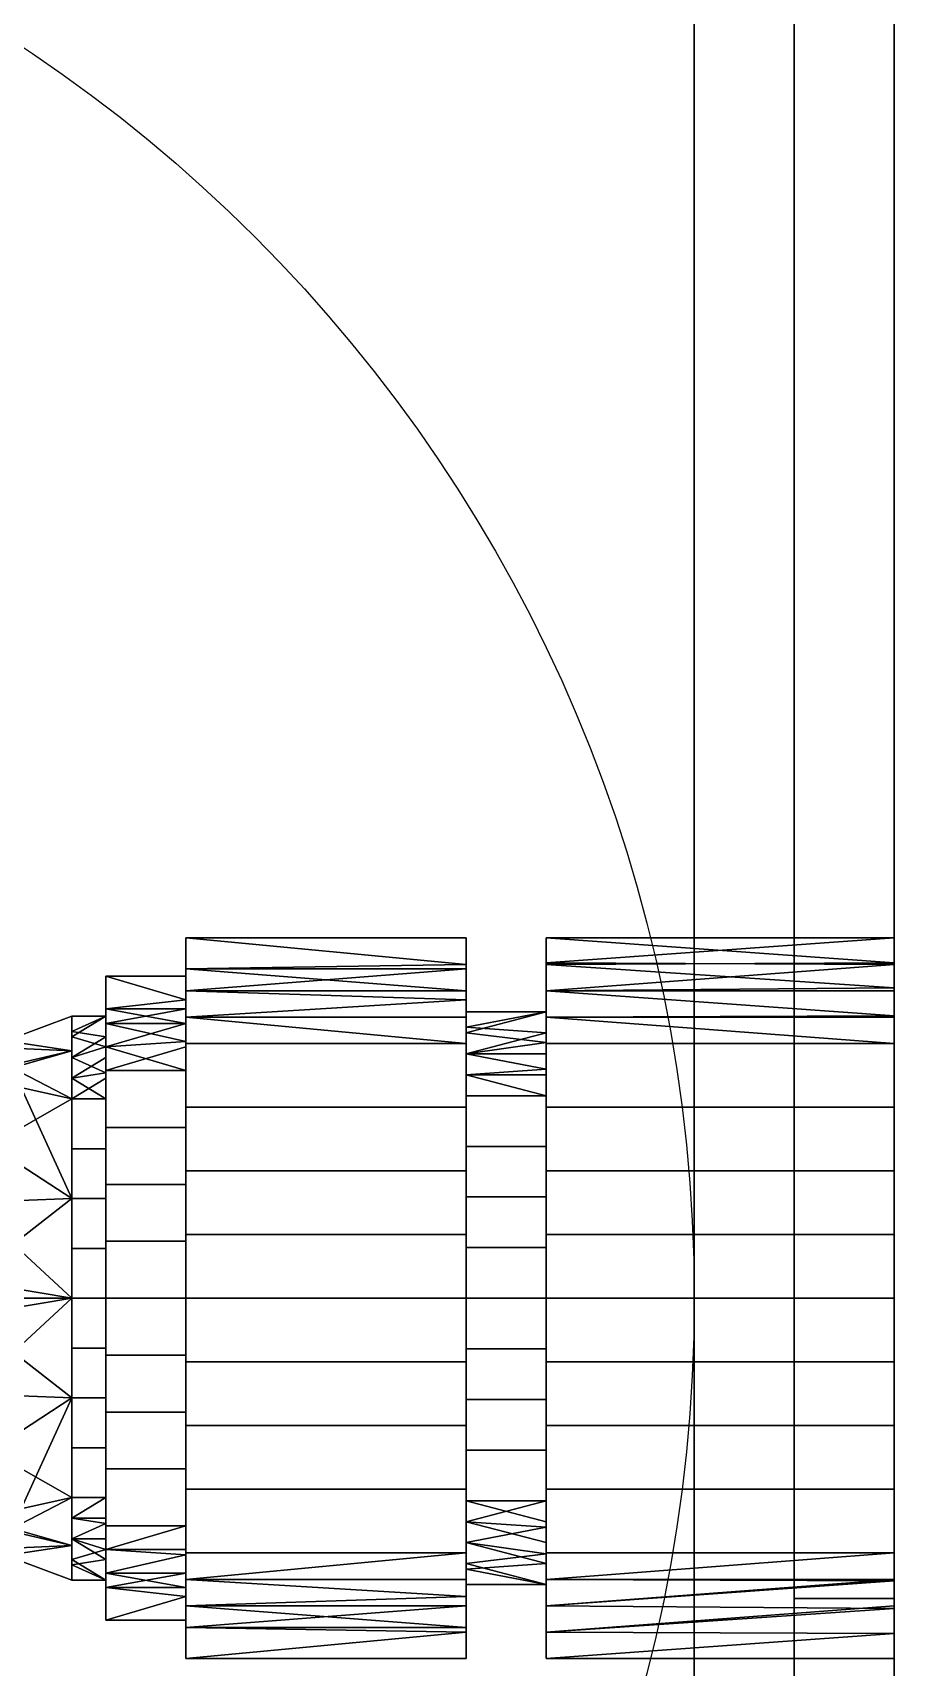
# Model space of a CAD drawing. Header units: millimetres. Extents: x -5 to 3200, y -1375 to 0.
# Drawn here: x 521.9 to 565.5, y -538.4 to -456.8 of the extents above; entities that cross this region are included whole.
import ezdxf

# ---------------------------------------------------------------- set-up
doc = ezdxf.new("R2010")
doc.units = ezdxf.units.MM
for name, color, linetype in [('IQ_200_3D', 1, 'Continuous'), ('IQ_204_2D', 7, 'Continuous'), ('IQ_204_3D', 7, 'Continuous')]:
    doc.layers.add(name, color=color, linetype=linetype)
doc.layers.add('IQ_CON_COLDWATER_INT', color=7, linetype='Continuous', lineweight=25)

# ---------------------------------------------------------------- blocks, each defined once
blk = doc.blocks.new('coldwater')
blk.add_circle((0, 0), 3)
at = {"extrusion": (0, -1, 0)}
blk.add_circle((0, 0), 3, dxfattribs=at)

msp = doc.modelspace()

# ---------------------------------------------------------------- linework, layer by layer
at = {"layer": 'IQ_200_3D'}
for points in [[(559.996, -50, 2020), (-0.004, -50, 2020), (-0.004, -782.5, 2020), (559.996, -782.5, 2020)], [(559.996, -782.5, 1493), (-0.004, -782.5, 1493), (-0.004, -50, 1493), (559.996, -50, 1493)], [(554.996, -782.5, 658), (4.996, -782.5, 658), (4.996, -50, 658), (554.996, -50, 658)], [(554.996, -50, 1493), (4.996, -50, 1493), (4.996, -782.5, 1493), (554.996, -782.5, 1493)], [(559.996, -50, 1493), (554.996, -50, 1493), (554.996, -782.5, 1493), (559.996, -782.5, 1493)], [(559.996, -782.5, 1493), (559.996, -50, 1493), (559.996, -50, 2020), (559.996, -782.5, 2020)], [(564.996, -50, 1785), (559.996, -50, 1785), (559.996, -782.5, 1785), (564.996, -782.5, 1785)], [(2894.996, -50, 1785), (564.996, -50, 1785), (564.996, -782.5, 1785), (2894.996, -782.5, 1785)], [(559.996, -777.5, 658), (554.996, -777.5, 658), (554.996, -55, 658), (559.996, -55, 658)], [(564.996, -55, 656), (559.996, -55, 656), (559.996, -777.5, 656), (564.996, -777.5, 656)], [(564.996, -777.5, 658), (559.996, -777.5, 658), (559.996, -55, 658), (564.996, -55, 658)], [(554.996, -757.5, 1443), (4.996, -757.5, 1443), (4.996, -117.5, 1443), (554.996, -117.5, 1443)], [(554.996, -117.5, 708), (4.996, -117.5, 708), (4.996, -757.5, 708), (554.996, -757.5, 708)], [(2894.996, -117.5, 708), (564.996, -117.5, 708), (564.996, -757.5, 708), (2894.996, -757.5, 708)], [(2894.996, -757.5, 1443), (564.996, -757.5, 1443), (564.996, -117.5, 1443), (2894.996, -117.5, 1443)], [(2894.996, -782.5, 150), (564.996, -782.5, 150), (564.996, -117.5, 150), (2894.996, -117.5, 150)], [(559.996, -199.204, 805.742), (554.996, -199.204, 805.742), (554.996, -700.797, 805.742), (559.996, -700.797, 805.742)], [(559.996, -700.797, 1374.843), (554.996, -700.797, 1374.843), (554.996, -199.204, 1374.843), (559.996, -199.204, 1374.843)], [(564.996, -700.797, 1374.843), (559.996, -700.797, 1374.843), (559.996, -199.204, 1374.843), (564.996, -199.204, 1374.843)], [(564.996, -199.204, 805.742), (559.996, -199.204, 805.742), (559.996, -700.797, 805.742), (564.996, -700.797, 805.742)], [(564.996, -535, 210), (559.996, -535, 210), (559.996, -365, 210), (564.996, -365, 210)]]:
    msp.add_3dface(points, dxfattribs=at)
for points, invisible_edges in [([(554.996, -782.5, 1493), (554.996, -757.5, 1443), (554.996, -117.5, 1443), (554.996, -50, 1493)], 5), ([(554.996, -117.5, 708), (554.996, -757.5, 708), (554.996, -782.5, 658), (554.996, -50, 658)], 10), ([(554.996, -50, 1493), (554.996, -194.752, 1374.257), (554.996, -199.204, 1374.843), (554.996, -782.5, 1493)], 5), ([(559.996, -199.204, 1374.843), (559.996, -194.752, 1374.257), (559.996, -50, 1493), (559.996, -782.5, 1493)], 10), ([(559.996, -50, 1785), (559.996, -194.752, 1374.257), (559.996, -199.204, 1374.843), (559.996, -782.5, 1785)], 5), ([(564.996, -117.5, 708), (564.996, -50, 188), (564.996, -117.5, 188), (564.996, -757.5, 708)], 5), ([(564.996, -117.5, 1443), (564.996, -757.5, 1443), (564.996, -782.5, 1785), (564.996, -50, 1785)], 10), ([(564.996, -199.204, 1374.843), (564.996, -194.752, 1374.257), (564.996, -50, 1785), (564.996, -782.5, 1785)], 10), ([(554.996, -199.204, 805.742), (554.996, -195.376, 806.173), (554.996, -55, 658), (554.996, -777.5, 658)], 10), ([(559.996, -55, 658), (559.996, -195.376, 806.173), (559.996, -199.204, 805.742), (559.996, -777.5, 658)], 5), ([(559.996, -55, 656), (559.996, -361.118, 209.489), (559.996, -365, 210), (559.996, -777.5, 656)], 5), ([(559.996, -199.204, 805.742), (559.996, -195.376, 806.173), (559.996, -55, 658), (559.996, -777.5, 658)], 10), ([(564.996, -365, 210), (564.996, -361.118, 209.489), (564.996, -55, 656), (564.996, -777.5, 656)], 10), ([(564.996, -55, 658), (564.996, -195.376, 806.173), (564.996, -199.204, 805.742), (564.996, -777.5, 658)], 5), ([(564.996, -782.5, 150), (564.996, -757.5, 708), (564.996, -117.5, 188), (564.996, -117.5, 150)], 3), ([(554.996, -777.5, 658), (554.996, -700.797, 805.742), (554.996, -199.204, 805.742)], 13), ([(554.996, -700.797, 1374.843), (554.996, -705.249, 1374.257), (554.996, -782.5, 1493), (554.996, -199.204, 1374.843)], 6), ([(559.996, -782.5, 1493), (559.996, -705.249, 1374.257), (559.996, -700.797, 1374.843), (559.996, -199.204, 1374.843)], 9), ([(559.996, -700.797, 805.742), (559.996, -705.249, 806.328), (559.996, -777.5, 658), (559.996, -199.204, 805.742)], 6), ([(559.996, -777.5, 658), (559.996, -700.797, 805.742), (559.996, -199.204, 805.742)], 13), ([(559.996, -700.797, 1374.843), (559.996, -705.249, 1374.257), (559.996, -782.5, 1785), (559.996, -199.204, 1374.843)], 6), ([(564.996, -782.5, 1785), (564.996, -705.249, 1374.257), (564.996, -700.797, 1374.843), (564.996, -199.204, 1374.843)], 9), ([(564.996, -700.797, 805.742), (564.996, -705.249, 806.328), (564.996, -777.5, 658), (564.996, -199.204, 805.742)], 6), ([(559.996, -535, 210), (559.996, -777.5, 656), (559.996, -365, 210)], 3), ([(564.996, -777.5, 656), (564.996, -535, 210), (564.996, -365, 210)], 13), ([(564.996, -535, 210), (564.996, -538.882, 209.489), (559.996, -538.882, 209.489), (559.996, -535, 210)], 2), ([(559.996, -535, 210), (559.996, -538.882, 209.489), (559.996, -777.5, 656)], 14), ([(564.996, -538.882, 209.489), (564.996, -535, 210), (564.996, -777.5, 656), (564.996, -782.5, 651)], 14)]:
    msp.add_3dface(points, dxfattribs=dict(at, invisible_edges=invisible_edges))
at = {"layer": 'IQ_204_2D', "color": 1}
msp.add_line((559.996, -50), (559.996, -845), dxfattribs=at)

# ---------------------------------------------------------------- block references
at = {"layer": 'IQ_CON_COLDWATER_INT', "xscale": 25, "yscale": 25, "zscale": 25}
msp.add_blockref('coldwater', (479.996, -520), dxfattribs=at)

# ---------------------------------------------------------------- meshes
at = {"layer": 'IQ_204_3D'}
mesh = msp.add_polyface(dxfattribs=at)
corners = [(538.996, -757.5, 956.99), (538.996, -757.5, 879.81), (538.996, -709.445, 907.554), (538.996, -709.445, 908.86), (538.996, -707.151, 909.916), (538.996, -705.194, 911.513), (538.996, -703.7, 913.549), (538.996, -702.764, 915.894), (538.996, -702.445, 918.4), (538.996, -702.764, 920.905), (538.996, -703.7, 923.251), (538.996, -705.194, 925.287), (538.996, -707.151, 926.883), (538.996, -709.445, 927.939), (538.996, -709.445, 929.245), (538.996, -137.5, 956.99), (538.996, -185.555, 929.245), (538.996, -185.555, 927.939), (538.996, -187.849, 926.883), (538.996, -189.806, 925.287), (538.996, -191.3, 923.251), (538.996, -192.236, 920.905), (538.996, -192.555, 918.4), (538.996, -192.236, 915.894), (538.996, -191.3, 913.549), (538.996, -189.806, 911.513), (538.996, -187.849, 909.916), (538.996, -185.555, 908.86), (538.996, -185.555, 907.554), (538.996, -137.5, 879.81), (538.996, -117.5, 879.81), (538.996, -117.5, 956.99)]
mesh.append_faces([[corners[k] for k in face] for face in [(15, 29, 30, 31)]], dxfattribs={"vtx0": -1})
mesh.append_faces([[corners[k] for k in face] for face in [(13, 3, 12), (29, 15, 27, 28)]], dxfattribs={"vtx0": -1, "vtx1": -1})
mesh.append_faces([[corners[k] for k in face] for face in [(10, 5, 6), (11, 4, 5, 10), (12, 3, 4, 11), (18, 26, 27, 17)]], dxfattribs={"vtx0": -1, "vtx2": -1})
mesh.append_faces([[corners[k] for k in face] for face in [(23, 24, 21, 22)]], dxfattribs={"vtx1": -1})
mesh.append_faces([[corners[k] for k in face] for face in [(18, 19, 26)]], dxfattribs={"vtx1": -1, "vtx2": -1})
mesh.append_faces([[corners[k] for k in face] for face in [(6, 7, 9, 10), (24, 25, 20, 21), (25, 26, 19, 20)]], dxfattribs={"vtx1": -1, "vtx3": -1})
mesh.append_faces([[corners[k] for k in face] for face in [(1, 2, 3, 0), (7, 8, 9)]], dxfattribs={"vtx2": -1})
mesh.append_faces([[corners[k] for k in face] for face in [(13, 14, 0, 3), (15, 16, 17, 27)]], dxfattribs={"vtx2": -1, "vtx3": -1})
mesh = msp.add_polyface(dxfattribs=at)
corners = [(524.996, -192.644, 870.68), (524.996, -192.644, 858), (524.996, -190.644, 858), (524.996, -190.644, 870.68), (524.996, -190.791, 871.798), (524.996, -191.222, 872.84), (524.996, -191.909, 873.735), (524.996, -192.804, 874.421), (524.996, -193.846, 874.853), (524.996, -194.964, 875), (524.996, -222.644, 875), (524.996, -222.644, 873), (524.996, -194.964, 873), (524.996, -194.363, 872.921), (524.996, -193.804, 872.689), (524.996, -193.323, 872.32), (524.996, -192.954, 871.84), (524.996, -192.723, 871.28), (524.996, -702.356, 870.68), (524.996, -702.277, 871.28), (524.996, -702.046, 871.84), (524.996, -701.677, 872.32), (524.996, -701.196, 872.689), (524.996, -700.637, 872.921), (524.996, -700.036, 873), (524.996, -672.356, 873), (524.996, -672.356, 875), (524.996, -700.036, 875), (524.996, -701.154, 874.853), (524.996, -702.196, 874.421), (524.996, -703.091, 873.735), (524.996, -703.778, 872.84), (524.996, -704.209, 871.798), (524.996, -704.356, 870.68), (524.996, -704.356, 858), (524.996, -702.356, 858)]
mesh.append_faces([[corners[k] for k in face] for face in [(12, 9, 10, 11)]], dxfattribs={"vtx0": -1})
mesh.append_faces([[corners[k] for k in face] for face in [(9, 12, 13, 8), (14, 7, 8, 13), (16, 5, 6, 15), (15, 6, 7, 14), (17, 4, 5, 16), (0, 3, 4, 17), (20, 30, 31, 19), (18, 32, 33, 35), (32, 18, 19, 31), (30, 20, 21)]], dxfattribs={"vtx0": -1, "vtx2": -1})
mesh.append_faces([[corners[k] for k in face] for face in [(26, 27, 24, 25), (34, 35, 33)]], dxfattribs={"vtx1": -1})
mesh.append_faces([[corners[k] for k in face] for face in [(22, 23, 28, 29), (29, 30, 21, 22), (23, 24, 27, 28)]], dxfattribs={"vtx1": -1, "vtx3": -1})
mesh.append_faces([[corners[k] for k in face] for face in [(1, 2, 3, 0)]], dxfattribs={"vtx2": -1})
mesh = msp.add_polyface(dxfattribs=at)
corners = [(529.591, -538, 185), (529.591, -532.728, 172.272), (529.591, -520, 167), (529.591, -507.272, 172.272), (529.591, -502, 185), (543.591, -502, 185), (543.591, -507.272, 172.272), (543.591, -520, 167), (543.591, -532.728, 172.272), (543.591, -538, 185), (543.591, -505.099, 177.518), (529.591, -504.636, 178.636), (529.591, -503.55, 181.259), (529.591, -513.636, 169.636), (543.591, -513.636, 169.636), (543.591, -516.818, 168.318), (543.591, -535.364, 178.636), (529.591, -535.364, 178.636), (529.591, -534.046, 175.454), (543.591, -526.364, 169.636), (529.591, -526.364, 169.636), (529.591, -523.182, 168.318), (529.591, -505.954, 175.454), (543.591, -503.55, 181.259), (529.591, -510.454, 170.954), (543.591, -510.454, 170.954), (529.591, -516.818, 168.318), (529.591, -536.45, 181.259), (543.591, -536.682, 181.818), (543.591, -534.046, 175.454), (529.591, -529.546, 170.954), (543.591, -529.546, 170.954), (543.591, -523.182, 168.318)]
mesh.append_faces([[corners[k] for k in face] for face in [(6, 22, 10), (22, 6, 3), (10, 11, 23)]], dxfattribs={"vtx0": -1, "vtx1": -1})
mesh.append_faces([[corners[k] for k in face] for face in [(21, 32, 19, 20), (14, 13, 24, 25), (7, 2, 26, 15), (23, 11, 12), (15, 26, 13, 14), (3, 6, 25, 24), (2, 7, 32, 21), (1, 8, 29, 18), (18, 29, 16, 17), (20, 19, 31, 30), (30, 31, 8, 1), (27, 16, 28)]], dxfattribs={"vtx0": -1, "vtx2": -1})
mesh.append_faces([[corners[k] for k in face] for face in [(9, 0, 28)]], dxfattribs={"vtx1": -1})
mesh.append_faces([[corners[k] for k in face] for face in [(27, 17, 16), (22, 11, 10), (0, 27, 28)]], dxfattribs={"vtx1": -1, "vtx2": -1})
mesh.append_faces([[corners[k] for k in face] for face in [(4, 5, 23, 12)]], dxfattribs={"vtx2": -1})
mesh = msp.add_polyface(dxfattribs=at)
corners = [(529.591, -502, 185), (529.591, -507.272, 197.728), (529.591, -520, 203), (529.591, -532.728, 197.728), (529.591, -538, 185), (543.591, -538, 185), (543.591, -532.728, 197.728), (543.591, -520, 203), (543.591, -507.272, 197.728), (543.591, -502, 185), (543.591, -534.901, 192.482), (529.591, -535.364, 191.364), (529.591, -536.45, 188.741), (529.591, -526.364, 200.364), (543.591, -526.364, 200.364), (543.591, -523.182, 201.682), (543.591, -504.636, 191.364), (529.591, -504.636, 191.364), (529.591, -505.954, 194.546), (543.591, -513.636, 200.364), (529.591, -513.636, 200.364), (529.591, -516.818, 201.682), (529.591, -534.046, 194.546), (543.591, -536.45, 188.741), (529.591, -529.546, 199.046), (543.591, -529.546, 199.046), (529.591, -523.182, 201.682), (529.591, -503.55, 188.741), (543.591, -503.318, 188.182), (543.591, -505.954, 194.546), (529.591, -510.454, 199.046), (543.591, -510.454, 199.046), (543.591, -516.818, 201.682)]
mesh.append_faces([[corners[k] for k in face] for face in [(6, 22, 10), (22, 6, 3), (10, 11, 23)]], dxfattribs={"vtx0": -1, "vtx1": -1})
mesh.append_faces([[corners[k] for k in face] for face in [(21, 32, 19, 20), (14, 13, 24, 25), (7, 2, 26, 15), (23, 11, 12), (29, 18, 1, 8), (15, 26, 13, 14), (18, 29, 16, 17), (2, 7, 32, 21), (20, 19, 31, 30), (3, 6, 25, 24), (30, 31, 8, 1), (27, 16, 28)]], dxfattribs={"vtx0": -1, "vtx2": -1})
mesh.append_faces([[corners[k] for k in face] for face in [(9, 0, 28)]], dxfattribs={"vtx1": -1})
mesh.append_faces([[corners[k] for k in face] for face in [(27, 17, 16), (22, 11, 10), (0, 27, 28)]], dxfattribs={"vtx1": -1, "vtx2": -1})
mesh.append_faces([[corners[k] for k in face] for face in [(4, 5, 23, 12)]], dxfattribs={"vtx2": -1})
mesh = msp.add_polyface(dxfattribs=at)
corners = [(529.591, -536.088, 185), (529.591, -531.376, 173.624), (529.591, -520, 168.912), (529.591, -508.624, 173.624), (529.591, -503.912, 185), (529.591, -502, 185), (529.591, -507.272, 172.272), (529.591, -520, 167), (529.591, -532.728, 172.272), (529.591, -538, 185)]
mesh.append_faces([[corners[k] for k in face] for face in [(3, 6, 7, 2)]], dxfattribs={"vtx0": -1, "vtx2": -1})
mesh.append_faces([[corners[k] for k in face] for face in [(7, 8, 1, 2)]], dxfattribs={"vtx1": -1, "vtx3": -1})
mesh.append_faces([[corners[k] for k in face] for face in [(4, 5, 6, 3)]], dxfattribs={"vtx2": -1})
mesh.append_faces([[corners[k] for k in face] for face in [(8, 9, 0, 1)]], dxfattribs={"vtx3": -1})
mesh = msp.add_polyface(dxfattribs=at)
corners = [(529.591, -503.912, 185), (529.591, -508.624, 196.376), (529.591, -520, 201.088), (529.591, -531.376, 196.376), (529.591, -536.088, 185), (529.591, -538, 185), (529.591, -532.728, 197.728), (529.591, -520, 203), (529.591, -507.272, 197.728), (529.591, -502, 185)]
mesh.append_faces([[corners[k] for k in face] for face in [(7, 2, 3, 6)]], dxfattribs={"vtx0": -1, "vtx2": -1})
mesh.append_faces([[corners[k] for k in face] for face in [(0, 1, 8, 9)]], dxfattribs={"vtx1": -1})
mesh.append_faces([[corners[k] for k in face] for face in [(7, 8, 1, 2)]], dxfattribs={"vtx1": -1, "vtx3": -1})
mesh.append_faces([[corners[k] for k in face] for face in [(4, 5, 6, 3)]], dxfattribs={"vtx2": -1})
mesh = msp.add_polyface(dxfattribs=at)
corners = [(543.591, -538, 185), (543.591, -532.728, 172.272), (543.591, -520, 167), (543.591, -507.272, 172.272), (543.591, -502, 185), (543.591, -505.692, 185), (543.591, -509.883, 174.883), (543.591, -520, 170.692), (543.591, -530.117, 174.883), (543.591, -534.308, 185)]
mesh.append_faces([[corners[k] for k in face] for face in [(8, 1, 2, 7)]], dxfattribs={"vtx0": -1, "vtx2": -1})
mesh.append_faces([[corners[k] for k in face] for face in [(2, 3, 6, 7)]], dxfattribs={"vtx1": -1, "vtx3": -1})
mesh.append_faces([[corners[k] for k in face] for face in [(9, 0, 1, 8)]], dxfattribs={"vtx2": -1})
mesh.append_faces([[corners[k] for k in face] for face in [(3, 4, 5, 6)]], dxfattribs={"vtx3": -1})
mesh = msp.add_polyface(dxfattribs=at)
corners = [(543.591, -502, 185), (543.591, -507.272, 197.728), (543.591, -520, 203), (543.591, -532.728, 197.728), (543.591, -538, 185), (543.591, -534.308, 185), (543.591, -530.117, 195.117), (543.591, -520, 199.308), (543.591, -509.883, 195.117), (543.591, -505.692, 185)]
mesh.append_faces([[corners[k] for k in face] for face in [(1, 8, 9, 0)]], dxfattribs={"vtx0": -1})
mesh.append_faces([[corners[k] for k in face] for face in [(8, 1, 2, 7)]], dxfattribs={"vtx0": -1, "vtx2": -1})
mesh.append_faces([[corners[k] for k in face] for face in [(6, 7, 2, 3)]], dxfattribs={"vtx1": -1, "vtx3": -1})
mesh.append_faces([[corners[k] for k in face] for face in [(3, 4, 5, 6)]], dxfattribs={"vtx3": -1})
mesh = msp.add_polyface(dxfattribs=at)
corners = [(547.591, -538, 185), (547.591, -532.728, 172.272), (547.591, -520, 167), (547.591, -507.272, 172.272), (547.591, -502, 185), (564.996, -502, 185), (564.996, -507.272, 172.272), (564.996, -520, 167), (564.996, -532.728, 172.272), (564.996, -538, 185), (564.996, -504.493, 178.981), (547.591, -504.636, 178.636), (547.591, -503.318, 181.818), (547.591, -513.636, 169.636), (564.996, -513.636, 169.636), (564.996, -516.818, 168.318), (547.591, -535.364, 178.636), (564.996, -535.364, 178.636), (564.996, -536.754, 181.991), (564.996, -526.364, 169.636), (547.591, -526.364, 169.636), (547.591, -523.182, 168.318), (564.996, -505.883, 175.627), (547.591, -505.954, 175.454), (564.996, -503.246, 181.991), (564.996, -510.454, 170.954), (547.591, -510.454, 170.954), (547.591, -516.818, 168.318), (547.591, -534.046, 175.454), (564.996, -534.046, 175.454), (547.591, -536.682, 181.818), (547.591, -529.546, 170.954), (564.996, -529.546, 170.954), (564.996, -523.182, 168.318)]
mesh.append_faces([[corners[k] for k in face] for face in [(4, 24, 12), (10, 12, 24), (6, 23, 22), (12, 10, 11)]], dxfattribs={"vtx0": -1, "vtx1": -1})
mesh.append_faces([[corners[k] for k in face] for face in [(25, 26, 3, 6), (7, 2, 27, 15), (14, 13, 26, 25), (6, 3, 23), (2, 7, 33, 21), (18, 0, 30), (15, 27, 13, 14), (17, 30, 16, 29), (20, 19, 32, 31), (21, 33, 19, 20), (31, 32, 8, 1), (11, 10, 22), (29, 16, 28), (30, 17, 18)]], dxfattribs={"vtx0": -1, "vtx2": -1})
mesh.append_faces([[corners[k] for k in face] for face in [(23, 11, 22)]], dxfattribs={"vtx1": -1, "vtx2": -1})
mesh.append_faces([[corners[k] for k in face] for face in [(8, 29, 28, 1)]], dxfattribs={"vtx1": -1, "vtx3": -1})
mesh.append_faces([[corners[k] for k in face] for face in [(4, 5, 24), (18, 9, 0)]], dxfattribs={"vtx2": -1})
mesh = msp.add_polyface(dxfattribs=at)
corners = [(547.591, -502, 185), (547.591, -507.272, 197.728), (547.591, -520, 203), (547.591, -532.728, 197.728), (547.591, -538, 185), (564.996, -538, 185), (564.996, -532.728, 197.728), (564.996, -520, 203), (564.996, -507.272, 197.728), (564.996, -502, 185), (564.996, -535.507, 191.019), (547.591, -535.364, 191.364), (547.591, -536.682, 188.182), (547.591, -526.364, 200.364), (564.996, -526.364, 200.364), (564.996, -523.182, 201.682), (564.996, -504.636, 191.364), (547.591, -504.636, 191.364), (547.591, -505.954, 194.546), (564.996, -513.636, 200.364), (547.591, -513.636, 200.364), (547.591, -516.818, 201.682), (564.996, -534.117, 194.373), (547.591, -534.046, 194.546), (564.996, -536.754, 188.009), (564.996, -529.546, 199.046), (547.591, -529.546, 199.046), (547.591, -523.182, 201.682), (547.591, -503.246, 188.009), (564.996, -503.318, 188.182), (564.996, -505.954, 194.546), (547.591, -510.454, 199.046), (564.996, -510.454, 199.046), (564.996, -516.818, 201.682)]
mesh.append_faces([[corners[k] for k in face] for face in [(4, 24, 12), (10, 12, 24), (6, 23, 22), (12, 10, 11), (17, 29, 28)]], dxfattribs={"vtx0": -1, "vtx1": -1})
mesh.append_faces([[corners[k] for k in face] for face in [(21, 33, 19, 20), (7, 2, 27, 15), (14, 13, 26, 25), (30, 18, 1, 8), (15, 27, 13, 14), (17, 16, 29), (18, 30, 16, 17), (2, 7, 33, 21), (6, 3, 23), (20, 19, 32, 31), (25, 26, 3, 6), (31, 32, 8, 1), (11, 10, 22)]], dxfattribs={"vtx0": -1, "vtx2": -1})
mesh.append_faces([[corners[k] for k in face] for face in [(23, 11, 22), (29, 9, 28)]], dxfattribs={"vtx1": -1, "vtx2": -1})
mesh.append_faces([[corners[k] for k in face] for face in [(4, 5, 24), (9, 0, 28)]], dxfattribs={"vtx2": -1})
mesh = msp.add_polyface(dxfattribs=at)
corners = [(547.591, -534.308, 185), (547.591, -530.117, 174.883), (547.591, -520, 170.692), (547.591, -509.883, 174.883), (547.591, -505.692, 185), (547.591, -502, 185), (547.591, -507.272, 172.272), (547.591, -520, 167), (547.591, -532.728, 172.272), (547.591, -538, 185)]
mesh.append_faces([[corners[k] for k in face] for face in [(3, 6, 7, 2)]], dxfattribs={"vtx0": -1, "vtx2": -1})
mesh.append_faces([[corners[k] for k in face] for face in [(7, 8, 1, 2)]], dxfattribs={"vtx1": -1, "vtx3": -1})
mesh.append_faces([[corners[k] for k in face] for face in [(4, 5, 6, 3)]], dxfattribs={"vtx2": -1})
mesh.append_faces([[corners[k] for k in face] for face in [(8, 9, 0, 1)]], dxfattribs={"vtx3": -1})
mesh = msp.add_polyface(dxfattribs=at)
corners = [(547.591, -505.692, 185), (547.591, -509.883, 195.117), (547.591, -520, 199.308), (547.591, -530.117, 195.117), (547.591, -534.308, 185), (547.591, -538, 185), (547.591, -532.728, 197.728), (547.591, -520, 203), (547.591, -507.272, 197.728), (547.591, -502, 185)]
mesh.append_faces([[corners[k] for k in face] for face in [(7, 2, 3, 6)]], dxfattribs={"vtx0": -1, "vtx2": -1})
mesh.append_faces([[corners[k] for k in face] for face in [(0, 1, 8, 9)]], dxfattribs={"vtx1": -1})
mesh.append_faces([[corners[k] for k in face] for face in [(7, 8, 1, 2)]], dxfattribs={"vtx1": -1, "vtx3": -1})
mesh.append_faces([[corners[k] for k in face] for face in [(4, 5, 6, 3)]], dxfattribs={"vtx2": -1})
mesh = msp.add_polyface(dxfattribs=at)
corners = [(564.996, -538, 185), (564.996, -532.728, 172.272), (564.996, -520, 167), (564.996, -507.272, 172.272), (564.996, -502, 185), (564.996, -520, 185)]
mesh.append_faces([[corners[k] for k in face] for face in [(5, 2, 3, 4)]], dxfattribs={"vtx0": -1})
mesh.append_faces([[corners[k] for k in face] for face in [(5, 0, 1, 2)]], dxfattribs={"vtx3": -1})
mesh = msp.add_polyface(dxfattribs=at)
corners = [(564.996, -502, 185), (564.996, -507.272, 197.728), (564.996, -520, 203), (564.996, -532.728, 197.728), (564.996, -538, 185), (564.996, -520, 185)]
mesh.append_faces([[corners[k] for k in face] for face in [(3, 4, 5, 2)]], dxfattribs={"vtx2": -1})
mesh.append_faces([[corners[k] for k in face] for face in [(5, 0, 1, 2)]], dxfattribs={"vtx3": -1})
mesh = msp.add_polyface(dxfattribs=at)
corners = [(525.591, -536.088, 185), (525.591, -531.376, 173.624), (525.591, -520, 168.912), (525.591, -508.624, 173.624), (525.591, -503.912, 185), (529.591, -503.912, 185), (529.591, -508.624, 173.624), (529.591, -520, 168.912), (529.591, -531.376, 173.624), (529.591, -536.088, 185), (529.591, -507.177, 177.119), (525.591, -506.268, 179.312), (525.591, -505.545, 181.06), (525.591, -514.312, 171.268), (529.591, -514.312, 171.268), (529.591, -517.156, 170.09), (529.591, -533.732, 179.312), (525.591, -533.732, 179.312), (525.591, -532.554, 176.468), (529.591, -525.688, 171.268), (525.591, -525.688, 171.268), (525.591, -522.844, 170.09), (525.591, -507.446, 176.468), (529.591, -505.545, 181.06), (525.591, -511.468, 172.446), (529.591, -511.468, 172.446), (525.591, -517.156, 170.09), (525.591, -534.455, 181.06), (529.591, -534.91, 182.156), (529.591, -532.554, 176.468), (525.591, -528.532, 172.446), (529.591, -528.532, 172.446), (529.591, -522.844, 170.09)]
mesh.append_faces([[corners[k] for k in face] for face in [(6, 22, 10), (22, 6, 3), (10, 11, 23)]], dxfattribs={"vtx0": -1, "vtx1": -1})
mesh.append_faces([[corners[k] for k in face] for face in [(21, 32, 19, 20), (14, 13, 24, 25), (7, 2, 26, 15), (23, 11, 12), (29, 18, 1, 8), (15, 26, 13, 14), (18, 29, 16, 17), (2, 7, 32, 21), (20, 19, 31, 30), (3, 6, 25, 24), (30, 31, 8, 1), (27, 16, 28)]], dxfattribs={"vtx0": -1, "vtx2": -1})
mesh.append_faces([[corners[k] for k in face] for face in [(9, 0, 28)]], dxfattribs={"vtx1": -1})
mesh.append_faces([[corners[k] for k in face] for face in [(27, 17, 16), (22, 11, 10), (0, 27, 28)]], dxfattribs={"vtx1": -1, "vtx2": -1})
mesh.append_faces([[corners[k] for k in face] for face in [(4, 5, 23, 12)]], dxfattribs={"vtx2": -1})
mesh = msp.add_polyface(dxfattribs=at)
corners = [(525.591, -503.912, 185), (525.591, -508.624, 196.376), (525.591, -520, 201.088), (525.591, -531.376, 196.376), (525.591, -536.088, 185), (529.591, -536.088, 185), (529.591, -531.376, 196.376), (529.591, -520, 201.088), (529.591, -508.624, 196.376), (529.591, -503.912, 185), (529.591, -532.823, 192.881), (525.591, -533.732, 190.688), (525.591, -534.455, 188.94), (525.591, -525.688, 198.732), (529.591, -525.688, 198.732), (529.591, -522.844, 199.91), (529.591, -506.268, 190.688), (525.591, -506.268, 190.688), (525.591, -507.446, 193.532), (529.591, -514.312, 198.732), (525.591, -514.312, 198.732), (525.591, -517.156, 199.91), (525.591, -532.554, 193.532), (529.591, -534.455, 188.94), (525.591, -528.532, 197.554), (529.591, -528.532, 197.554), (525.591, -522.844, 199.91), (525.591, -505.545, 188.94), (529.591, -505.09, 187.844), (529.591, -507.446, 193.532), (525.591, -511.468, 197.554), (529.591, -511.468, 197.554), (529.591, -517.156, 199.91)]
mesh.append_faces([[corners[k] for k in face] for face in [(6, 22, 10), (22, 6, 3), (10, 11, 23), (18, 16, 17)]], dxfattribs={"vtx0": -1, "vtx1": -1})
mesh.append_faces([[corners[k] for k in face] for face in [(21, 32, 19, 20), (14, 13, 24, 25), (7, 2, 26, 15), (23, 11, 12), (15, 26, 13, 14), (2, 7, 32, 21), (20, 19, 31, 30), (3, 6, 25, 24), (30, 31, 8, 1), (27, 16, 28)]], dxfattribs={"vtx0": -1, "vtx2": -1})
mesh.append_faces([[corners[k] for k in face] for face in [(9, 0, 28)]], dxfattribs={"vtx1": -1})
mesh.append_faces([[corners[k] for k in face] for face in [(27, 17, 16), (8, 29, 1), (22, 11, 10), (0, 27, 28)]], dxfattribs={"vtx1": -1, "vtx2": -1})
mesh.append_faces([[corners[k] for k in face] for face in [(18, 1, 29, 16)]], dxfattribs={"vtx1": -1, "vtx3": -1})
mesh.append_faces([[corners[k] for k in face] for face in [(4, 5, 23, 12)]], dxfattribs={"vtx2": -1})
mesh = msp.add_polyface(dxfattribs=at)
corners = [(525.591, -534.088, 185), (525.591, -529.961, 175.039), (525.591, -520, 170.912), (525.591, -510.039, 175.039), (525.591, -505.912, 185), (525.591, -503.912, 185), (525.591, -508.624, 173.624), (525.591, -520, 168.912), (525.591, -531.376, 173.624), (525.591, -536.088, 185)]
mesh.append_faces([[corners[k] for k in face] for face in [(3, 6, 7, 2)]], dxfattribs={"vtx0": -1, "vtx2": -1})
mesh.append_faces([[corners[k] for k in face] for face in [(7, 8, 1, 2)]], dxfattribs={"vtx1": -1, "vtx3": -1})
mesh.append_faces([[corners[k] for k in face] for face in [(4, 5, 6, 3)]], dxfattribs={"vtx2": -1})
mesh.append_faces([[corners[k] for k in face] for face in [(8, 9, 0, 1)]], dxfattribs={"vtx3": -1})
mesh = msp.add_polyface(dxfattribs=at)
corners = [(525.591, -505.912, 185), (525.591, -510.039, 194.961), (525.591, -520, 199.088), (525.591, -529.961, 194.961), (525.591, -534.088, 185), (525.591, -536.088, 185), (525.591, -531.376, 196.376), (525.591, -520, 201.088), (525.591, -508.624, 196.376), (525.591, -503.912, 185)]
mesh.append_faces([[corners[k] for k in face] for face in [(7, 2, 3, 6)]], dxfattribs={"vtx0": -1, "vtx2": -1})
mesh.append_faces([[corners[k] for k in face] for face in [(0, 1, 8, 9)]], dxfattribs={"vtx1": -1})
mesh.append_faces([[corners[k] for k in face] for face in [(7, 8, 1, 2)]], dxfattribs={"vtx1": -1, "vtx3": -1})
mesh.append_faces([[corners[k] for k in face] for face in [(4, 5, 6, 3)]], dxfattribs={"vtx2": -1})
mesh = msp.add_polyface(dxfattribs=at)
corners = [(506.102, -534.088, 185), (506.102, -529.961, 175.039), (506.102, -520, 170.912), (506.102, -510.039, 175.039), (506.102, -505.912, 185), (512.691, -508.363, 185), (517.303, -508.363, 185), (523.891, -505.912, 185), (523.891, -510.039, 175.039), (523.891, -520, 170.912), (523.891, -529.961, 175.039), (523.891, -534.088, 185), (517.303, -531.637, 185), (512.691, -531.637, 185), (513.025, -515.621, 174.428), (516.968, -524.379, 174.428), (511.293, -524.778, 173.464), (518.7, -515.222, 173.464), (519.726, -507.462, 185), (518.249, -509.76, 178.341), (514.997, -508.363, 185), (513.874, -510.751, 179.001), (510.528, -508.883, 178.426), (515.966, -513.646, 176.062), (509.782, -514.368, 172.975), (523.891, -507.642, 180.824), (520.911, -508.491, 177.827), (516.557, -518.685, 173.854), (514.249, -522.589, 174.418), (514.88, -529.007, 179.072), (518.619, -520.878, 172.592), (519.813, -527.638, 174.367), (520.597, -532.862, 185), (518.61, -531.13, 179.458), (523.891, -532.358, 180.824), (510.268, -532.538, 185), (511.744, -530.24, 178.341), (506.102, -532.358, 180.824), (509.082, -531.509, 177.827), (514.84, -517.02, 174.635), (515.969, -510.127, 180.225), (516.553, -530.353, 180.672), (514.997, -531.637, 185), (517.279, -528.312, 176.875), (506.102, -524.981, 172.976), (523.891, -515.019, 172.976), (506.102, -507.976, 180.019), (509.396, -507.138, 185), (511.39, -519.138, 172.6), (509.167, -521.986, 171.616), (506.102, -515.019, 172.976), (523.891, -524.981, 172.976)]
mesh.append_faces([[corners[k] for k in face] for face in [(35, 36, 13), (2, 49, 44), (12, 33, 32), (34, 33, 10), (6, 40, 20), (51, 30, 9)]], dxfattribs={"vtx0": -1, "vtx1": -1})
mesh.append_faces([[corners[k] for k in face] for face in [(17, 19, 26), (24, 3, 22), (6, 19, 40), (5, 21, 22), (17, 23, 19), (36, 29, 13), (27, 30, 15), (14, 24, 22), (30, 31, 15), (23, 40, 19), (33, 34, 32), (38, 44, 16), (36, 28, 29), (27, 39, 23), (25, 26, 18), (23, 21, 40), (39, 28, 14), (14, 22, 21), (27, 23, 17), (21, 23, 39), (48, 24, 14), (18, 26, 19), (30, 27, 17), (27, 15, 28), (28, 15, 29), (28, 16, 48), (43, 31, 33), (41, 42, 29), (26, 45, 17), (30, 51, 31), (10, 33, 31), (41, 43, 33), (41, 33, 12), (16, 36, 38), (37, 38, 35), (36, 16, 28), (35, 38, 36), (28, 39, 27), (21, 39, 14), (21, 20, 40), (43, 29, 15), (29, 43, 41), (31, 43, 15), (24, 48, 49), (17, 9, 30), (46, 47, 22), (28, 48, 14), (49, 48, 16), (44, 49, 16), (2, 24, 49)]], dxfattribs={"vtx0": -1, "vtx1": -1, "vtx2": -1})
mesh.append_faces([[corners[k] for k in face] for face in [(22, 47, 5), (24, 2, 50), (26, 25, 8), (38, 37, 1), (41, 12, 42), (22, 3, 46)]], dxfattribs={"vtx0": -1, "vtx2": -1})
mesh.append_faces([[corners[k] for k in face] for face in [(45, 9, 17), (5, 20, 21), (6, 18, 19), (8, 45, 26), (1, 44, 38), (42, 13, 29), (50, 3, 24), (51, 10, 31)]], dxfattribs={"vtx1": -1, "vtx2": -1})
mesh.append_faces([[corners[k] for k in face] for face in [(35, 0, 37), (18, 7, 25), (46, 4, 47), (34, 11, 32)]], dxfattribs={"vtx2": -1})
mesh = msp.add_polyface(dxfattribs=at)
corners = [(506.102, -505.912, 185), (506.102, -510.039, 194.961), (506.102, -520, 199.088), (506.102, -529.961, 194.961), (506.102, -534.088, 185), (512.691, -531.637, 185), (517.303, -531.637, 185), (523.891, -534.088, 185), (523.891, -529.961, 194.961), (523.891, -520, 199.088), (523.891, -510.039, 194.961), (523.891, -505.912, 185), (517.303, -508.363, 185), (512.691, -508.363, 185), (513.025, -524.379, 195.572), (516.968, -515.621, 195.572), (511.293, -515.222, 196.536), (518.7, -524.778, 196.536), (519.726, -532.538, 185), (518.249, -530.24, 191.659), (514.997, -531.637, 185), (513.874, -529.249, 190.999), (510.528, -531.117, 191.574), (515.966, -526.354, 193.938), (509.782, -525.632, 197.025), (523.891, -532.358, 189.176), (520.911, -531.509, 192.173), (516.557, -521.315, 196.146), (514.249, -517.411, 195.582), (514.88, -510.993, 190.928), (518.619, -519.122, 197.408), (519.813, -512.362, 195.633), (520.597, -507.138, 185), (518.61, -508.87, 190.542), (523.891, -507.642, 189.176), (510.268, -507.462, 185), (511.744, -509.76, 191.659), (506.102, -507.642, 189.176), (509.082, -508.491, 192.173), (514.84, -522.98, 195.365), (515.969, -529.873, 189.776), (516.553, -509.647, 189.328), (514.997, -508.363, 185), (517.279, -511.688, 193.125), (506.102, -515.019, 197.024), (523.891, -524.981, 197.024), (506.102, -532.024, 189.981), (509.396, -532.862, 185), (511.39, -520.862, 197.4), (509.167, -518.014, 198.384), (506.102, -524.981, 197.024), (523.891, -515.019, 197.024)]
mesh.append_faces([[corners[k] for k in face] for face in [(35, 36, 13), (2, 49, 44), (12, 33, 32), (34, 33, 10), (6, 40, 20), (51, 30, 9)]], dxfattribs={"vtx0": -1, "vtx1": -1})
mesh.append_faces([[corners[k] for k in face] for face in [(17, 19, 26), (24, 3, 22), (6, 19, 40), (5, 21, 22), (17, 23, 19), (36, 29, 13), (27, 30, 15), (14, 24, 22), (30, 31, 15), (23, 40, 19), (33, 34, 32), (38, 44, 16), (36, 28, 29), (27, 39, 23), (25, 26, 18), (23, 21, 40), (39, 28, 14), (14, 22, 21), (27, 23, 17), (21, 23, 39), (48, 24, 14), (18, 26, 19), (30, 27, 17), (27, 15, 28), (28, 15, 29), (28, 16, 48), (43, 31, 33), (41, 42, 29), (26, 45, 17), (30, 51, 31), (10, 33, 31), (41, 43, 33), (41, 33, 12), (16, 36, 38), (37, 38, 35), (36, 16, 28), (35, 38, 36), (28, 39, 27), (21, 39, 14), (21, 20, 40), (43, 29, 15), (29, 43, 41), (31, 43, 15), (24, 48, 49), (17, 9, 30), (46, 47, 22), (28, 48, 14), (49, 48, 16), (44, 49, 16), (2, 24, 49)]], dxfattribs={"vtx0": -1, "vtx1": -1, "vtx2": -1})
mesh.append_faces([[corners[k] for k in face] for face in [(22, 47, 5), (24, 2, 50), (26, 25, 8), (38, 37, 1), (41, 12, 42), (22, 3, 46)]], dxfattribs={"vtx0": -1, "vtx2": -1})
mesh.append_faces([[corners[k] for k in face] for face in [(45, 9, 17), (5, 20, 21), (6, 18, 19), (8, 45, 26), (1, 44, 38), (42, 13, 29), (50, 3, 24), (51, 10, 31)]], dxfattribs={"vtx1": -1, "vtx2": -1})
mesh.append_faces([[corners[k] for k in face] for face in [(35, 0, 37), (18, 7, 25), (46, 4, 47), (34, 11, 32)]], dxfattribs={"vtx2": -1})
mesh = msp.add_polyface(dxfattribs=at)
corners = [(523.891, -534.088, 185), (523.891, -529.961, 175.039), (523.891, -520, 170.912), (523.891, -510.039, 175.039), (523.891, -505.912, 185), (525.591, -505.912, 185), (525.591, -510.039, 175.039), (525.591, -520, 170.912), (525.591, -529.961, 175.039), (525.591, -534.088, 185), (525.591, -507.44, 181.313), (523.891, -507.976, 180.019), (523.891, -506.944, 182.51), (523.891, -515.019, 172.976), (525.591, -515.019, 172.976), (525.591, -517.51, 171.944), (525.591, -532.024, 180.019), (523.891, -532.024, 180.019), (523.891, -530.993, 177.529), (525.591, -524.981, 172.976), (523.891, -524.981, 172.976), (523.891, -522.49, 171.944), (525.591, -508.739, 178.176), (523.891, -512.529, 174.007), (525.591, -512.529, 174.007), (523.891, -517.51, 171.944), (523.891, -533.324, 183.156), (525.591, -533.056, 182.51), (525.591, -530.993, 177.529), (523.891, -527.471, 174.007), (525.591, -527.471, 174.007), (525.591, -522.49, 171.944), (523.891, -509.007, 177.529)]
mesh.append_faces([[corners[k] for k in face] for face in [(5, 12, 4)]], dxfattribs={"vtx0": -1})
mesh.append_faces([[corners[k] for k in face] for face in [(6, 32, 22), (17, 27, 26), (32, 6, 3)]], dxfattribs={"vtx0": -1, "vtx1": -1})
mesh.append_faces([[corners[k] for k in face] for face in [(3, 6, 24, 23), (7, 2, 25, 15), (23, 24, 14, 13), (10, 11, 12), (17, 16, 27), (2, 7, 31, 21), (1, 8, 28, 18), (15, 25, 13, 14), (20, 19, 30, 29), (21, 31, 19, 20), (18, 28, 16, 17), (29, 30, 8, 1)]], dxfattribs={"vtx0": -1, "vtx2": -1})
mesh.append_faces([[corners[k] for k in face] for face in [(10, 22, 11), (5, 10, 12), (27, 9, 26), (32, 11, 22)]], dxfattribs={"vtx1": -1, "vtx2": -1})
mesh.append_faces([[corners[k] for k in face] for face in [(9, 0, 26)]], dxfattribs={"vtx2": -1})
mesh = msp.add_polyface(dxfattribs=at)
corners = [(523.891, -505.912, 185), (523.891, -510.039, 194.961), (523.891, -520, 199.088), (523.891, -529.961, 194.961), (523.891, -534.088, 185), (525.591, -534.088, 185), (525.591, -529.961, 194.961), (525.591, -520, 199.088), (525.591, -510.039, 194.961), (525.591, -505.912, 185), (525.591, -532.56, 188.687), (523.891, -532.024, 189.981), (523.891, -533.056, 187.49), (523.891, -524.981, 197.024), (525.591, -524.981, 197.024), (525.591, -522.49, 198.056), (525.591, -507.976, 189.981), (523.891, -507.976, 189.981), (523.891, -509.007, 192.471), (525.591, -515.019, 197.024), (523.891, -515.019, 197.024), (523.891, -517.51, 198.056), (525.591, -531.261, 191.824), (523.891, -527.471, 195.993), (525.591, -527.471, 195.993), (523.891, -522.49, 198.056), (523.891, -506.676, 186.844), (525.591, -506.944, 187.49), (525.591, -509.007, 192.471), (523.891, -512.529, 195.993), (525.591, -512.529, 195.993), (525.591, -517.51, 198.056), (523.891, -530.993, 192.471)]
mesh.append_faces([[corners[k] for k in face] for face in [(5, 12, 4)]], dxfattribs={"vtx0": -1})
mesh.append_faces([[corners[k] for k in face] for face in [(6, 32, 22), (17, 27, 26), (32, 6, 3)]], dxfattribs={"vtx0": -1, "vtx1": -1})
mesh.append_faces([[corners[k] for k in face] for face in [(21, 31, 19, 20), (7, 2, 25, 15), (23, 24, 14, 13), (10, 11, 12), (15, 25, 13, 14), (2, 7, 31, 21), (20, 19, 30, 29), (3, 6, 24, 23), (29, 30, 8, 1)]], dxfattribs={"vtx0": -1, "vtx2": -1})
mesh.append_faces([[corners[k] for k in face] for face in [(10, 22, 11), (5, 10, 12), (8, 28, 1), (27, 9, 26), (32, 11, 22)]], dxfattribs={"vtx1": -1, "vtx2": -1})
mesh.append_faces([[corners[k] for k in face] for face in [(18, 1, 28, 16), (16, 27, 17, 18)]], dxfattribs={"vtx1": -1, "vtx3": -1})
mesh.append_faces([[corners[k] for k in face] for face in [(9, 0, 26)]], dxfattribs={"vtx2": -1})
mesh = msp.add_polyface(dxfattribs=at)
corners = [(543.591, -534.308, 185), (543.591, -530.117, 174.883), (543.591, -520, 170.692), (543.591, -509.883, 174.883), (543.591, -505.692, 185), (547.591, -505.692, 185), (547.591, -509.883, 174.883), (547.591, -520, 170.692), (547.591, -530.117, 174.883), (547.591, -534.308, 185), (547.591, -507.231, 181.284), (543.591, -507.787, 179.941), (543.591, -506.74, 182.471), (543.591, -514.941, 172.787), (547.591, -514.941, 172.787), (547.591, -517.471, 171.74), (547.591, -532.213, 179.941), (543.591, -532.213, 179.941), (543.591, -531.165, 177.412), (547.591, -525.059, 172.787), (543.591, -525.059, 172.787), (543.591, -522.529, 171.74), (547.591, -508.557, 178.083), (543.591, -512.412, 173.835), (547.591, -512.412, 173.835), (543.591, -517.471, 171.74), (543.591, -533.538, 183.142), (547.591, -533.26, 182.471), (547.591, -531.165, 177.412), (543.591, -527.588, 173.835), (547.591, -527.588, 173.835), (547.591, -522.529, 171.74), (543.591, -508.835, 177.412)]
mesh.append_faces([[corners[k] for k in face] for face in [(5, 12, 4)]], dxfattribs={"vtx0": -1})
mesh.append_faces([[corners[k] for k in face] for face in [(6, 32, 22), (17, 27, 26), (32, 6, 3)]], dxfattribs={"vtx0": -1, "vtx1": -1})
mesh.append_faces([[corners[k] for k in face] for face in [(21, 31, 19, 20), (7, 2, 25, 15), (23, 24, 14, 13), (15, 25, 13, 14), (10, 11, 12), (2, 7, 31, 21), (20, 19, 30, 29), (3, 6, 24, 23), (29, 30, 8, 1)]], dxfattribs={"vtx0": -1, "vtx2": -1})
mesh.append_faces([[corners[k] for k in face] for face in [(10, 22, 11), (8, 28, 1), (5, 10, 12), (27, 9, 26), (32, 11, 22)]], dxfattribs={"vtx1": -1, "vtx2": -1})
mesh.append_faces([[corners[k] for k in face] for face in [(18, 1, 28, 16), (16, 27, 17, 18)]], dxfattribs={"vtx1": -1, "vtx3": -1})
mesh.append_faces([[corners[k] for k in face] for face in [(9, 0, 26)]], dxfattribs={"vtx2": -1})
mesh = msp.add_polyface(dxfattribs=at)
corners = [(543.591, -505.692, 185), (543.591, -509.883, 195.117), (543.591, -520, 199.308), (543.591, -530.117, 195.117), (543.591, -534.308, 185), (547.591, -534.308, 185), (547.591, -530.117, 195.117), (547.591, -520, 199.308), (547.591, -509.883, 195.117), (547.591, -505.692, 185), (547.591, -532.769, 188.716), (543.591, -532.213, 190.059), (543.591, -533.26, 187.529), (543.591, -525.059, 197.213), (547.591, -525.059, 197.213), (547.591, -522.529, 198.26), (547.591, -507.787, 190.059), (543.591, -507.787, 190.059), (543.591, -508.835, 192.588), (547.591, -514.941, 197.213), (543.591, -514.941, 197.213), (543.591, -517.471, 198.26), (547.591, -531.443, 191.917), (543.591, -527.588, 196.165), (547.591, -527.588, 196.165), (543.591, -522.529, 198.26), (543.591, -506.462, 186.858), (547.591, -506.74, 187.529), (547.591, -508.835, 192.588), (543.591, -512.412, 196.165), (547.591, -512.412, 196.165), (547.591, -517.471, 198.26), (543.591, -531.165, 192.588)]
mesh.append_faces([[corners[k] for k in face] for face in [(5, 12, 4)]], dxfattribs={"vtx0": -1})
mesh.append_faces([[corners[k] for k in face] for face in [(6, 32, 22), (17, 27, 26), (32, 6, 3)]], dxfattribs={"vtx0": -1, "vtx1": -1})
mesh.append_faces([[corners[k] for k in face] for face in [(21, 31, 19, 20), (7, 2, 25, 15), (23, 24, 14, 13), (10, 11, 12), (28, 18, 1, 8), (15, 25, 13, 14), (17, 16, 27), (18, 28, 16, 17), (2, 7, 31, 21), (20, 19, 30, 29), (3, 6, 24, 23), (29, 30, 8, 1)]], dxfattribs={"vtx0": -1, "vtx2": -1})
mesh.append_faces([[corners[k] for k in face] for face in [(10, 22, 11), (5, 10, 12), (27, 9, 26), (32, 11, 22)]], dxfattribs={"vtx1": -1, "vtx2": -1})
mesh.append_faces([[corners[k] for k in face] for face in [(9, 0, 26)]], dxfattribs={"vtx2": -1})

doc.saveas('drawing.dxf')
